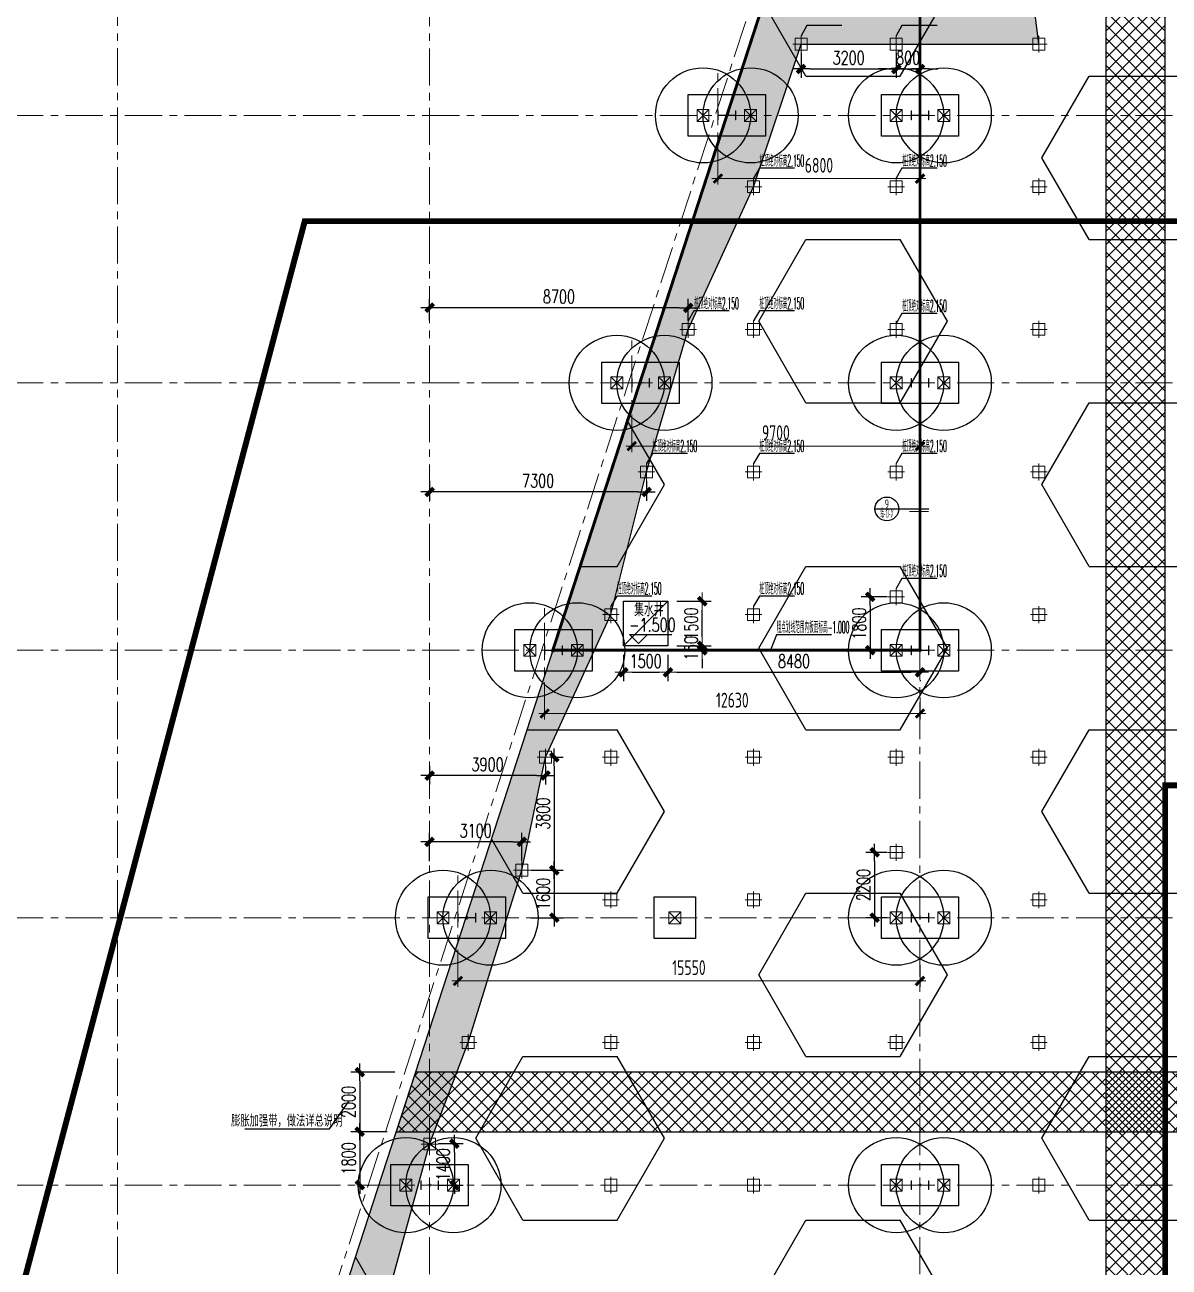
# Model space of a CAD drawing. Extents: x -1201378 to 2367219, y -619313 to 244905.
# Drawn here: x -511978 to -473475, y 179893 to 221699 of the extents above; entities that cross this region are included whole.
import ezdxf
from ezdxf.enums import TextEntityAlignment as Align

# ---------------------------------------------------------------- set-up
doc = ezdxf.new("R2010")
doc.units = 0
doc.header["$LTSCALE"] = 1000
doc.linetypes.add('CENTER', pattern=[2, 1.25, -0.25, 0.25, -0.25])
doc.linetypes.add('DASH', pattern=[0.35, 0.25, -0.1])
doc.layers.get('0').update_dxf_attribs({"linetype": 'CONTINUOUS'})
doc.layers.get('Defpoints').update_dxf_attribs({"linetype": 'CONTINUOUS'})
for name, color, linetype in [('Hatch-一般填充', 252, 'CONTINUOUS'), ('S-BG', 131, 'CONTINUOUS'), ('S-DIMZ', 115, 'CONTINUOUS'), ('S-DOTE1', 140, 'CENTER'), ('S-HATCH1-W', 252, 'CONTINUOUS'), ('S-HJD', 97, 'CONTINUOUS'), ('S-SGJ', 21, 'CONTINUOUS'), ('S-XXX', 241, 'CONTINUOUS')]:
    doc.layers.add(name, color=color, linetype=linetype)
for name, color, linetype, lineweight in [('S-axis', 111, 'CONTINUOUS', 0), ('S-col', 2, 'CONTINUOUS', 0), ('S-dim', 81, 'CONTINUOUS', 0), ('S-dote', 5, 'CENTER', 0), ('S-zhuang', 1, 'CONTINUOUS', 0)]:
    doc.layers.add(name, color=color, linetype=linetype, lineweight=lineweight)
doc.styles.add('HZS', font='hzs.shx', dxfattribs={"width": 0.7, "bigfont": 'hztxt.shx'})
doc.styles.add('SS1', font='tj-romans1.shx', dxfattribs={"width": 0.7, "bigfont": 'tj-hztxt1.shx'})
doc.styles.add('TSSD_Dimension', font='tssdeng.shx', dxfattribs={"width": 0.7, "bigfont": 'hztxt.shx'})
doc.dimstyles.new('S-150-ARCHI', dxfattribs={"dimscale": 150, "dimtxt": 3, "dimasz": 2, "dimexe": 2, "dimexo": 2, "dimgap": 1, "dimtad": 1, "dimdec": 0, "dimzin": 0, "dimdsep": 46, "dimtxsty": 'SS1', "dimblk1": 'TT', "dimblk2": 'TT', "dimsah": 1, "dimcen": 1, "dimclrd": 256, "dimclre": 256, "dimclrt": 256, "dimadec": 0, "dimazin": 0, "dimtfac": 1, "dimtdec": 0, "dimtix": 1, "dimtmove": 2, "dimatfit": 0, "dimldrblk": 'TT', "dimfxl": 2, "dimtolj": 1, "dimtzin": 0, "dimarcsym": 0})
doc.dimstyles.new('TSSD_200_200', dxfattribs={"dimtxt": 500, "dimasz": 200, "dimexe": 200, "dimexo": 500, "dimgap": 200, "dimtad": 1, "dimdec": 0, "dimzin": 0, "dimdsep": 46, "dimtxsty": 'TSSD_Dimension', "dimblk": 'ARCHTICK', "dimcen": 0, "dimdle": 200, "dimclrt": 7, "dimadec": 0, "dimazin": 0, "dimtfac": 1, "dimtdec": 0, "dimtix": 1, "dimtmove": 2, "dimatfit": 3, "dimfxl": 1, "dimtolj": 1, "dimtzin": 0, "dimarcsym": 0})

# ---------------------------------------------------------------- blocks, each defined once
blk = doc.blocks.new('_FZH')
at = {"layer": 'S-col'}
blk.add_lwpolyline([(-0.375, -0.188), (-0.375, 0.187), (-0.36, 0.187), (-0.36, 0.005), (0.36, 0.005), (0.36, 0.187), (0.375, 0.187), (0.375, -0.188), (0.36, -0.188), (0.36, -0.005), (-0.36, -0.005), (-0.36, -0.188)], close=True, dxfattribs=at)
blk = doc.blocks.new('w4234324')
at = {"layer": 'S-col', "xscale": 800.0000000000005, "yscale": 800.0000000000005, "zscale": 800.0000000000005}
for p in [(-233454, 822820), (-226954, 822820), (-236354, 813820), (-226954, 813820), (-239284, 804820), (-226954, 804820), (-242204, 795820), (-226954, 795820), (-243454, 786820), (-226954, 786820)]:
    blk.add_blockref('_FZH', p, dxfattribs=at)
blk = doc.blocks.new('_ArchTick')
at = {"color": 0, "linetype": 'ByBlock', "const_width": 0.5}
blk.add_lwpolyline([(-0.71, -0.71), (0.71, 0.71)], dxfattribs=at)
blk = doc.blocks.new('*D3035')
at = {"layer": 'Defpoints', "color": 0, "transparency": 16777216}
for p in [(-188658, 104937), (-181858, 104937), (-181858, 103899)]:
    blk.add_point(p, dxfattribs=at)
at = {"layer": 'S-axis', "color": 0, "lineweight": -2, "transparency": 16777216}
for p, q in [((-188658, 104437), (-188658, 103699)), ((-181858, 104437), (-181858, 103699)), ((-188858, 103899), (-181658, 103899))]:
    blk.add_line(p, q, dxfattribs=at)
at = {"layer": 'S-axis', "color": 0, "lineweight": -2, "transparency": 16777216, "xscale": 200, "yscale": 200, "zscale": 200, "rotation": 180}
blk.add_blockref('_ArchTick', (-188658, 103899), dxfattribs=at)
at = {"layer": 'S-axis', "color": 0, "lineweight": -2, "transparency": 16777216, "xscale": 200, "yscale": 200, "zscale": 200}
blk.add_blockref('_ArchTick', (-181858, 103899), dxfattribs=at)
at = {"layer": 'S-axis', "color": 7, "transparency": 16777216, "insert": (-185258, 104349), "char_height": 500, "attachment_point": 5, "style": 'TSSD_Dimension'}
blk.add_mtext('\\A1;6800', dxfattribs=at)
blk = doc.blocks.new('*D3036')
at = {"layer": 'Defpoints', "color": 0, "transparency": 16777216}
for p in [(-191558, 95937), (-181858, 95937), (-181858, 94899)]:
    blk.add_point(p, dxfattribs=at)
at = {"layer": 'S-axis', "color": 0, "lineweight": -2, "transparency": 16777216}
for p, q in [((-191558, 95437), (-191558, 94699)), ((-181858, 95437), (-181858, 94699)), ((-191758, 94899), (-181658, 94899))]:
    blk.add_line(p, q, dxfattribs=at)
at = {"layer": 'S-axis', "color": 0, "lineweight": -2, "transparency": 16777216, "xscale": 200, "yscale": 200, "zscale": 200, "rotation": 180}
blk.add_blockref('_ArchTick', (-191558, 94899), dxfattribs=at)
at = {"layer": 'S-axis', "color": 0, "lineweight": -2, "transparency": 16777216, "xscale": 200, "yscale": 200, "zscale": 200}
blk.add_blockref('_ArchTick', (-181858, 94899), dxfattribs=at)
at = {"layer": 'S-axis', "color": 7, "transparency": 16777216, "insert": (-186708, 95349), "char_height": 500, "attachment_point": 5, "style": 'TSSD_Dimension'}
blk.add_mtext('\\A1;9700', dxfattribs=at)
blk = doc.blocks.new('*D3037')
at = {"layer": 'Defpoints', "color": 0, "transparency": 16777216}
for p in [(-194488, 86937), (-181858, 86937), (-181858, 85899)]:
    blk.add_point(p, dxfattribs=at)
at = {"layer": 'S-axis', "color": 0, "lineweight": -2, "transparency": 16777216}
for p, q in [((-194488, 86437), (-194488, 85699)), ((-181858, 86437), (-181858, 85699)), ((-194688, 85899), (-181658, 85899))]:
    blk.add_line(p, q, dxfattribs=at)
at = {"layer": 'S-axis', "color": 0, "lineweight": -2, "transparency": 16777216, "xscale": 200, "yscale": 200, "zscale": 200, "rotation": 180}
blk.add_blockref('_ArchTick', (-194488, 85899), dxfattribs=at)
at = {"layer": 'S-axis', "color": 0, "lineweight": -2, "transparency": 16777216, "xscale": 200, "yscale": 200, "zscale": 200}
blk.add_blockref('_ArchTick', (-181858, 85899), dxfattribs=at)
at = {"layer": 'S-axis', "color": 7, "transparency": 16777216, "insert": (-188173, 86349), "char_height": 500, "attachment_point": 5, "style": 'TSSD_Dimension'}
blk.add_mtext('\\A1;12630', dxfattribs=at)
blk = doc.blocks.new('*D3038')
at = {"layer": 'Defpoints', "color": 0, "transparency": 16777216}
for p in [(-197408, 77937), (-181858, 77937), (-181858, 76899)]:
    blk.add_point(p, dxfattribs=at)
at = {"layer": 'S-axis', "color": 0, "lineweight": -2, "transparency": 16777216}
for p, q in [((-197408, 77437), (-197408, 76699)), ((-181858, 77437), (-181858, 76699)), ((-197608, 76899), (-181658, 76899))]:
    blk.add_line(p, q, dxfattribs=at)
at = {"layer": 'S-axis', "color": 0, "lineweight": -2, "transparency": 16777216, "xscale": 200, "yscale": 200, "zscale": 200, "rotation": 180}
blk.add_blockref('_ArchTick', (-197408, 76899), dxfattribs=at)
at = {"layer": 'S-axis', "color": 0, "lineweight": -2, "transparency": 16777216, "xscale": 200, "yscale": 200, "zscale": 200}
blk.add_blockref('_ArchTick', (-181858, 76899), dxfattribs=at)
at = {"layer": 'S-axis', "color": 7, "transparency": 16777216, "insert": (-189633, 77349), "char_height": 500, "attachment_point": 5, "style": 'TSSD_Dimension'}
blk.add_mtext('\\A1;15550', dxfattribs=at)
blk = doc.blocks.new('地坪桩')
at = {"layer": 'S-zhuang'}
for p, q in [((174146, 162514), (174146, 163080)), ((173863, 162797), (174429, 162797))]:
    blk.add_line(p, q, dxfattribs=at)
blk.add_lwpolyline([(173946, 162597), (173946, 162997), (174346, 162997), (174346, 162597)], close=True, dxfattribs=at)
blk = doc.blocks.new('TT')
blk.add_line((-0.97, 0), (0.97, 0))
at = {"const_width": 0.45}
blk.add_lwpolyline([(-0.44, -0.44), (0.44, 0.44)], dxfattribs=at)
blk = doc.blocks.new('*D3430')
at = {"layer": 'Defpoints', "color": 0, "transparency": 16777216}
for p in [(-482658, 193852), (-483384, 191652), (-482658, 191652)]:
    blk.add_point(p, dxfattribs=at)
at = {"layer": 'S-DIMZ', "lineweight": -2, "transparency": 16777216}
for p, q in [((-482958, 193852), (-483684, 193852)), ((-483384, 193552), (-483384, 191952)), ((-482958, 191652), (-483684, 191652))]:
    blk.add_line(p, q, dxfattribs=at)
at = {"layer": 'S-DIMZ', "lineweight": -2, "transparency": 16777216, "xscale": 300, "yscale": 300, "zscale": 300}
for p, rotation in [((-483384, 193852), 90), ((-483384, 191652), 270)]:
    blk.add_blockref('TT', p, dxfattribs=dict(at, rotation=rotation))
at = {"layer": 'S-DIMZ', "transparency": 16777216, "insert": (-483759, 192752), "char_height": 450, "attachment_point": 5, "rotation": 90, "style": 'SS1'}
blk.add_mtext('\\A1;2200', dxfattribs=at)
blk = doc.blocks.new('*D3432')
at = {"layer": 'Defpoints', "color": 0, "transparency": 16777216}
for p in [(-482658, 202452), (-483535, 200652), (-482658, 200652)]:
    blk.add_point(p, dxfattribs=at)
at = {"layer": 'S-DIMZ', "lineweight": -2, "transparency": 16777216}
for p, q in [((-482958, 202452), (-483835, 202452)), ((-483535, 202152), (-483535, 200952)), ((-482958, 200652), (-483835, 200652))]:
    blk.add_line(p, q, dxfattribs=at)
at = {"layer": 'S-DIMZ', "lineweight": -2, "transparency": 16777216, "xscale": 300, "yscale": 300, "zscale": 300}
for p, rotation in [((-483535, 202452), 90), ((-483535, 200652), 270)]:
    blk.add_blockref('TT', p, dxfattribs=dict(at, rotation=rotation))
at = {"layer": 'S-DIMZ', "transparency": 16777216, "insert": (-483910, 201552), "char_height": 450, "attachment_point": 5, "rotation": 90, "style": 'SS1'}
blk.add_mtext('\\A1;1800', dxfattribs=at)
blk = doc.blocks.new('*D3434')
at = {"layer": 'Defpoints', "color": 0, "transparency": 16777216}
for p in [(-485858, 221052), (-482658, 221052), (-482658, 220214)]:
    blk.add_point(p, dxfattribs=at)
at = {"layer": 'S-DIMZ', "lineweight": -2, "transparency": 16777216}
for p, q in [((-485858, 220752), (-485858, 219914)), ((-482658, 220752), (-482658, 219914)), ((-485558, 220214), (-482958, 220214))]:
    blk.add_line(p, q, dxfattribs=at)
at = {"layer": 'S-DIMZ', "lineweight": -2, "transparency": 16777216, "xscale": 300, "yscale": 300, "zscale": 300, "rotation": 180}
blk.add_blockref('TT', (-485858, 220214), dxfattribs=at)
at = {"layer": 'S-DIMZ', "lineweight": -2, "transparency": 16777216, "xscale": 300, "yscale": 300, "zscale": 300}
blk.add_blockref('TT', (-482658, 220214), dxfattribs=at)
at = {"layer": 'S-DIMZ', "transparency": 16777216, "insert": (-484258, 220589), "char_height": 450, "attachment_point": 5, "style": 'SS1'}
blk.add_mtext('\\A1;3200', dxfattribs=at)
blk = doc.blocks.new('*D3435')
at = {"layer": 'Defpoints', "color": 0, "transparency": 16777216}
for p in [(-482658, 221052), (-481858, 221052), (-481858, 220214)]:
    blk.add_point(p, dxfattribs=at)
at = {"layer": 'S-DIMZ', "lineweight": -2, "transparency": 16777216}
for p, q in [((-482658, 220752), (-482658, 219914)), ((-481858, 220752), (-481858, 219914)), ((-482958, 220214), (-483258, 220214)), ((-482658, 220214), (-481858, 220214)), ((-481558, 220214), (-481258, 220214))]:
    blk.add_line(p, q, dxfattribs=at)
at = {"layer": 'S-DIMZ', "lineweight": -2, "transparency": 16777216, "xscale": 300, "yscale": 300, "zscale": 300}
blk.add_blockref('TT', (-482658, 220214), dxfattribs=at)
at = {"layer": 'S-DIMZ', "lineweight": -2, "transparency": 16777216, "xscale": 300, "yscale": 300, "zscale": 300, "rotation": 180}
blk.add_blockref('TT', (-481858, 220214), dxfattribs=at)
at = {"layer": 'S-DIMZ', "transparency": 16777216, "insert": (-482258, 220589), "char_height": 450, "attachment_point": 5, "style": 'SS1'}
blk.add_mtext('\\A1;800', dxfattribs=at)
blk = doc.blocks.new('*D3443')
at = {"layer": 'Defpoints', "color": 0, "transparency": 16777216}
for p in [(-498358, 184051), (-498358, 182652), (-497525, 182652)]:
    blk.add_point(p, dxfattribs=at)
at = {"layer": 'S-DIMZ', "lineweight": -2, "transparency": 16777216}
for p, q in [((-498058, 184051), (-497225, 184051)), ((-497525, 183751), (-497525, 182952)), ((-498058, 182652), (-497225, 182652))]:
    blk.add_line(p, q, dxfattribs=at)
at = {"layer": 'S-DIMZ', "lineweight": -2, "transparency": 16777216, "xscale": 300, "yscale": 300, "zscale": 300}
for p, rotation in [((-497525, 184051), 90), ((-497525, 182652), 270)]:
    blk.add_blockref('TT', p, dxfattribs=dict(at, rotation=rotation))
at = {"layer": 'S-DIMZ', "transparency": 16777216, "insert": (-497900, 183352), "char_height": 450, "attachment_point": 5, "rotation": 90, "style": 'SS1'}
blk.add_mtext('\\A1;1400', dxfattribs=at)
blk = doc.blocks.new('*D3444')
at = {"layer": 'Defpoints', "color": 0, "transparency": 16777216}
for p in [(-495258, 193252), (-495258, 191652), (-494163, 191652)]:
    blk.add_point(p, dxfattribs=at)
at = {"layer": 'S-DIMZ', "lineweight": -2, "transparency": 16777216}
for p, q in [((-494958, 193252), (-493863, 193252)), ((-494163, 192952), (-494163, 191952)), ((-494958, 191652), (-493863, 191652))]:
    blk.add_line(p, q, dxfattribs=at)
at = {"layer": 'S-DIMZ', "lineweight": -2, "transparency": 16777216, "xscale": 300, "yscale": 300, "zscale": 300}
for p, rotation in [((-494163, 193252), 90), ((-494163, 191652), 270)]:
    blk.add_blockref('TT', p, dxfattribs=dict(at, rotation=rotation))
at = {"layer": 'S-DIMZ', "transparency": 16777216, "insert": (-494538, 192452), "char_height": 450, "attachment_point": 5, "rotation": 90, "style": 'SS1'}
blk.add_mtext('\\A1;1600', dxfattribs=at)
blk = doc.blocks.new('*D3445')
at = {"layer": 'Defpoints', "color": 0, "transparency": 16777216}
for p in [(-498358, 194206), (-498358, 193252), (-495258, 193252)]:
    blk.add_point(p, dxfattribs=at)
at = {"layer": 'S-DIMZ', "lineweight": -2, "transparency": 16777216}
for p, q in [((-498358, 193552), (-498358, 194506)), ((-495258, 193552), (-495258, 194506)), ((-495558, 194206), (-498058, 194206))]:
    blk.add_line(p, q, dxfattribs=at)
at = {"layer": 'S-DIMZ', "lineweight": -2, "transparency": 16777216, "xscale": 300, "yscale": 300, "zscale": 300, "rotation": 180}
blk.add_blockref('TT', (-498358, 194206), dxfattribs=at)
at = {"layer": 'S-DIMZ', "lineweight": -2, "transparency": 16777216, "xscale": 300, "yscale": 300, "zscale": 300}
blk.add_blockref('TT', (-495258, 194206), dxfattribs=at)
at = {"layer": 'S-DIMZ', "transparency": 16777216, "insert": (-496808, 194581), "char_height": 450, "attachment_point": 5, "style": 'SS1'}
blk.add_mtext('\\A1;3100', dxfattribs=at)
blk = doc.blocks.new('*D3446')
at = {"layer": 'Defpoints', "color": 0, "transparency": 16777216}
for p in [(-498358, 197052), (-494458, 197052), (-498358, 196437)]:
    blk.add_point(p, dxfattribs=at)
at = {"layer": 'S-DIMZ', "lineweight": -2, "transparency": 16777216}
for p, q in [((-498358, 196752), (-498358, 196137)), ((-494458, 196752), (-494458, 196137)), ((-494758, 196437), (-498058, 196437))]:
    blk.add_line(p, q, dxfattribs=at)
at = {"layer": 'S-DIMZ', "lineweight": -2, "transparency": 16777216, "xscale": 300, "yscale": 300, "zscale": 300, "rotation": 180}
blk.add_blockref('TT', (-498358, 196437), dxfattribs=at)
at = {"layer": 'S-DIMZ', "lineweight": -2, "transparency": 16777216, "xscale": 300, "yscale": 300, "zscale": 300}
blk.add_blockref('TT', (-494458, 196437), dxfattribs=at)
at = {"layer": 'S-DIMZ', "transparency": 16777216, "insert": (-496408, 196812), "char_height": 450, "attachment_point": 5, "style": 'SS1'}
blk.add_mtext('\\A1;3900', dxfattribs=at)
blk = doc.blocks.new('*D3447')
at = {"layer": 'Defpoints', "color": 0, "transparency": 16777216}
for p in [(-494458, 197052), (-494458, 193252), (-494163, 193252)]:
    blk.add_point(p, dxfattribs=at)
at = {"layer": 'S-DIMZ', "lineweight": -2, "transparency": 16777216}
for p, q in [((-494158, 197052), (-493863, 197052)), ((-494163, 196752), (-494163, 193552)), ((-494158, 193252), (-493863, 193252))]:
    blk.add_line(p, q, dxfattribs=at)
at = {"layer": 'S-DIMZ', "lineweight": -2, "transparency": 16777216, "xscale": 300, "yscale": 300, "zscale": 300}
for p, rotation in [((-494163, 197052), 90), ((-494163, 193252), 270)]:
    blk.add_blockref('TT', p, dxfattribs=dict(at, rotation=rotation))
at = {"layer": 'S-DIMZ', "transparency": 16777216, "insert": (-494538, 195152), "char_height": 450, "attachment_point": 5, "rotation": 90, "style": 'SS1'}
blk.add_mtext('\\A1;3800', dxfattribs=at)
blk = doc.blocks.new('*D3448')
at = {"layer": 'Defpoints', "color": 0, "transparency": 16777216}
for p in [(-498358, 206652), (-491058, 206652), (-498358, 205979)]:
    blk.add_point(p, dxfattribs=at)
at = {"layer": 'S-DIMZ', "lineweight": -2, "transparency": 16777216}
for p, q in [((-498358, 206352), (-498358, 205679)), ((-491058, 206352), (-491058, 205679)), ((-491358, 205979), (-498058, 205979))]:
    blk.add_line(p, q, dxfattribs=at)
at = {"layer": 'S-DIMZ', "lineweight": -2, "transparency": 16777216, "xscale": 300, "yscale": 300, "zscale": 300, "rotation": 180}
blk.add_blockref('TT', (-498358, 205979), dxfattribs=at)
at = {"layer": 'S-DIMZ', "lineweight": -2, "transparency": 16777216, "xscale": 300, "yscale": 300, "zscale": 300}
blk.add_blockref('TT', (-491058, 205979), dxfattribs=at)
at = {"layer": 'S-DIMZ', "transparency": 16777216, "insert": (-494708, 206354), "char_height": 450, "attachment_point": 5, "style": 'SS1'}
blk.add_mtext('\\A1;7300', dxfattribs=at)
blk = doc.blocks.new('*D3449')
at = {"layer": 'Defpoints', "color": 0, "transparency": 16777216}
for p in [(-498358, 212178), (-498358, 211452), (-489658, 211452)]:
    blk.add_point(p, dxfattribs=at)
at = {"layer": 'S-DIMZ', "lineweight": -2, "transparency": 16777216}
for p, q in [((-498358, 211752), (-498358, 212478)), ((-489658, 211752), (-489658, 212478)), ((-489958, 212178), (-498058, 212178))]:
    blk.add_line(p, q, dxfattribs=at)
at = {"layer": 'S-DIMZ', "lineweight": -2, "transparency": 16777216, "xscale": 300, "yscale": 300, "zscale": 300, "rotation": 180}
blk.add_blockref('TT', (-498358, 212178), dxfattribs=at)
at = {"layer": 'S-DIMZ', "lineweight": -2, "transparency": 16777216, "xscale": 300, "yscale": 300, "zscale": 300}
blk.add_blockref('TT', (-489658, 212178), dxfattribs=at)
at = {"layer": 'S-DIMZ', "transparency": 16777216, "insert": (-494008, 212553), "char_height": 450, "attachment_point": 5, "style": 'SS1'}
blk.add_mtext('\\A1;8700', dxfattribs=at)
blk = doc.blocks.new('*D6266')
at = {"layer": 'Defpoints', "color": 0, "transparency": 16777216}
for p in [(-499228, 186452), (-500708, 184452), (-499486, 184452)]:
    blk.add_point(p, dxfattribs=at)
at = {"layer": 'S-HJD', "lineweight": -2, "transparency": 16777216}
for p, q in [((-499528, 186452), (-501008, 186452)), ((-500708, 186152), (-500708, 184752)), ((-499786, 184452), (-501008, 184452))]:
    blk.add_line(p, q, dxfattribs=at)
at = {"layer": 'S-HJD', "lineweight": -2, "transparency": 16777216, "xscale": 300, "yscale": 300, "zscale": 300}
for p, rotation in [((-500708, 186452), 90), ((-500708, 184452), 270)]:
    blk.add_blockref('TT', p, dxfattribs=dict(at, rotation=rotation))
at = {"layer": 'S-HJD', "transparency": 16777216, "insert": (-501083, 185452), "char_height": 450, "attachment_point": 5, "rotation": 90, "style": 'SS1'}
blk.add_mtext('\\A1;2000', dxfattribs=at)
blk = doc.blocks.new('*D6267')
at = {"layer": 'Defpoints', "color": 0, "transparency": 16777216}
for p in [(-499486, 184452), (-500775, 182652), (-500708, 182652)]:
    blk.add_point(p, dxfattribs=at)
at = {"layer": 'S-HJD', "lineweight": -2, "transparency": 16777216}
for p, q in [((-499786, 184452), (-501008, 184452)), ((-500708, 184152), (-500708, 182952)), ((-500475, 182652), (-500408, 182652))]:
    blk.add_line(p, q, dxfattribs=at)
at = {"layer": 'S-HJD', "lineweight": -2, "transparency": 16777216, "xscale": 300, "yscale": 300, "zscale": 300}
for p, rotation in [((-500708, 184452), 90), ((-500708, 182652), 270)]:
    blk.add_blockref('TT', p, dxfattribs=dict(at, rotation=rotation))
at = {"layer": 'S-HJD', "transparency": 16777216, "insert": (-501083, 183552), "char_height": 450, "attachment_point": 5, "rotation": 90, "style": 'SS1'}
blk.add_mtext('\\A1;1800', dxfattribs=at)
blk = doc.blocks.new('*D6386')
at = {"layer": 'Defpoints', "color": 0, "transparency": 16777216}
for p in [(-491838, 200802), (-490338, 200802), (-490338, 199911)]:
    blk.add_point(p, dxfattribs=at)
at = {"layer": 'S-dim', "lineweight": -2, "transparency": 16777216}
for p, q in [((-491838, 200502), (-491838, 199611)), ((-490338, 200502), (-490338, 199611)), ((-491538, 199911), (-490638, 199911))]:
    blk.add_line(p, q, dxfattribs=at)
at = {"layer": 'S-dim', "lineweight": -2, "transparency": 16777216, "xscale": 300, "yscale": 300, "zscale": 300, "rotation": 180}
blk.add_blockref('TT', (-491838, 199911), dxfattribs=at)
at = {"layer": 'S-dim', "lineweight": -2, "transparency": 16777216, "xscale": 300, "yscale": 300, "zscale": 300}
blk.add_blockref('TT', (-490338, 199911), dxfattribs=at)
at = {"layer": 'S-dim', "transparency": 16777216, "insert": (-491088, 200286), "char_height": 450, "attachment_point": 5, "style": 'SS1'}
blk.add_mtext('\\A1;1500', dxfattribs=at)
blk = doc.blocks.new('*D6387')
at = {"layer": 'Defpoints', "color": 0, "transparency": 16777216}
for p in [(-490338, 200802), (-481858, 199952), (-481858, 199911)]:
    blk.add_point(p, dxfattribs=at)
at = {"layer": 'S-dim', "lineweight": -2, "transparency": 16777216}
for p, q in [((-490338, 200502), (-490338, 199611)), ((-490038, 199911), (-482158, 199911)), ((-481858, 199652), (-481858, 199611))]:
    blk.add_line(p, q, dxfattribs=at)
at = {"layer": 'S-dim', "lineweight": -2, "transparency": 16777216, "xscale": 300, "yscale": 300, "zscale": 300, "rotation": 180}
blk.add_blockref('TT', (-490338, 199911), dxfattribs=at)
at = {"layer": 'S-dim', "lineweight": -2, "transparency": 16777216, "xscale": 300, "yscale": 300, "zscale": 300}
blk.add_blockref('TT', (-481858, 199911), dxfattribs=at)
at = {"layer": 'S-dim', "transparency": 16777216, "insert": (-486098, 200286), "char_height": 450, "attachment_point": 5, "style": 'SS1'}
blk.add_mtext('\\A1;8480', dxfattribs=at)
blk = doc.blocks.new('*D6388')
at = {"layer": 'Defpoints', "color": 0, "transparency": 16777216}
for p in [(-490338, 200802), (-490338, 200652), (-489185, 200652)]:
    blk.add_point(p, dxfattribs=at)
at = {"layer": 'S-dim', "lineweight": -2, "transparency": 16777216}
for p, q in [((-489185, 201102), (-489185, 201402)), ((-490038, 200802), (-488885, 200802)), ((-489185, 200802), (-489185, 200652)), ((-490038, 200652), (-488885, 200652)), ((-489185, 200352), (-489185, 200052))]:
    blk.add_line(p, q, dxfattribs=at)
at = {"layer": 'S-dim', "lineweight": -2, "transparency": 16777216, "xscale": 300, "yscale": 300, "zscale": 300}
for p, rotation in [((-489185, 200802), 270), ((-489185, 200652), 90)]:
    blk.add_blockref('TT', p, dxfattribs=dict(at, rotation=rotation))
at = {"layer": 'S-dim', "transparency": 16777216, "insert": (-489560, 200727), "char_height": 450, "attachment_point": 5, "rotation": 90, "style": 'SS1'}
blk.add_mtext('\\A1;150', dxfattribs=at)
blk = doc.blocks.new('*D6389')
at = {"layer": 'Defpoints', "color": 0, "transparency": 16777216}
for p in [(-490338, 202302), (-489185, 202302), (-490338, 200802)]:
    blk.add_point(p, dxfattribs=at)
at = {"layer": 'S-dim', "lineweight": -2, "transparency": 16777216}
for p, q in [((-490038, 202302), (-488885, 202302)), ((-489185, 201102), (-489185, 202002)), ((-490038, 200802), (-488885, 200802))]:
    blk.add_line(p, q, dxfattribs=at)
at = {"layer": 'S-dim', "lineweight": -2, "transparency": 16777216, "xscale": 300, "yscale": 300, "zscale": 300}
for p, rotation in [((-489185, 202302), 90), ((-489185, 200802), 270)]:
    blk.add_blockref('TT', p, dxfattribs=dict(at, rotation=rotation))
at = {"layer": 'S-dim', "transparency": 16777216, "insert": (-489560, 201552), "char_height": 450, "attachment_point": 5, "rotation": 90, "style": 'SS1'}
blk.add_mtext('\\A1;1500', dxfattribs=at)
blk = doc.blocks.new('S-ZHUANG-400')
at = {"layer": 'S-zhuang'}
for p, q in [((200, -200), (-200, 200)), ((-200, -200), (200, 200))]:
    blk.add_line(p, q, dxfattribs=at)
blk.add_lwpolyline([(-200, 200), (200, 200), (200, -200), (-200, -200)], close=True, dxfattribs=at)
blk = doc.blocks.new('CT2')
at = {"layer": 'Defpoints'}
for centre in [(-193625, -186366), (-193625, -187966)]:
    blk.add_circle(centre, 1600, dxfattribs=at)
at = {"layer": 'S-DOTE1', "ltscale": 0.25}
for p, q in [((-193565, -187166), (-193685, -187166)), ((-193625, -187226), (-193625, -187106))]:
    blk.add_line(p, q, dxfattribs=at)
at = {"layer": 'S-HATCH1-W'}
blk.add_lwpolyline([(-194325, -185866), (-192925, -185866), (-192925, -188466), (-194325, -188466)], close=True, dxfattribs=at)
at = {"layer": 'S-zhuang'}
for p in [(-193625, -186366), (-193625, -187966)]:
    blk.add_blockref('S-ZHUANG-400', p, dxfattribs=at)
blk = doc.blocks.new('CT1')
at = {"layer": 'S-HATCH1-W'}
blk.add_lwpolyline([(-91607, -249948), (-91607, -248548), (-90207, -248548), (-90207, -249948)], close=True, dxfattribs=at)
at = {"layer": 'S-zhuang', "rotation": 90.00000000000001}
blk.add_blockref('S-ZHUANG-400', (-90907, -249248), dxfattribs=at)
blk = doc.blocks.new('1#轴网')
at = {"layer": 'S-dote'}
for p, q in [((-208858.4, 19038.1), (-208858.4, 124694.3)), ((-198358.5, 19033), (-198358.5, 124689.3)), ((-181858.5, 19033.1), (-181858.5, 124689.3)), ((-173608.5, 18867), (-173608.5, 124689.3)), ((-188658.5, 103697), (-188658.5, 107487)), ((-99358.5, 106027), (-216950.7, 106027)), ((-191558.5, 94697), (-191558.5, 98487)), ((-99358.5, 97027), (-216950.7, 97027)), ((-194488.5, 85697), (-194488.5, 89487)), ((-99358.5, 88027), (-216950.7, 88027)), ((-197408.5, 76697), (-197408.5, 80487)), ((-99358.5, 79027), (-216950.7, 79027)), ((-99358.5, 70027), (-216950.7, 70027))]:
    blk.add_line(p, q, dxfattribs=at)
blk.add_lwpolyline([(-210946, 37609.6), (-184459.5, 119241.7)], dxfattribs=at)
at = {"layer": 'S-axis'}
for p1, p2, picture, middle in [((-188658.5, 104937), (-181858.5, 104937), '*D3035', (-185258.5, 104349.5)), ((-191558.5, 95937), (-181858.5, 95937), '*D3036', (-186708.5, 95349.5)), ((-194488.5, 86937), (-181858.5, 86937), '*D3037', (-188173.5, 86349.5)), ((-197408.5, 77937), (-181858.5, 77937), '*D3038', (-189633.5, 77349.5))]:
    dim = blk.add_aligned_dim(p1=p1, p2=p2, distance=-1037.5, dimstyle='TSSD_200_200', dxfattribs=at)
    dim.commit()
    dim.dimension.update_dxf_attribs({"geometry": picture, "text_midpoint": middle})

msp = doc.modelspace()

# ---------------------------------------------------------------- hatches: boundary and pattern name
at = {"layer": 'Hatch-一般填充'}
h = msp.add_hatch(dxfattribs=at)
h.set_pattern_fill('HEX', color=256, scale=1000)
h.set_pattern_definition([(0, (-600000, 0), (0, 5499.26), [3175, -6350]), (120, (-600000, 0), (-4762.5, -2749.63), [3175, -6350]), (60, (-596825, 0), (-4762.5, 2749.63), [3175, -6350])])
h.paths.add_polyline_path([(-432358.5, 227651.8), (-485427, 227651.8), (-508858.4, 155651.8), (-508858.4, 137651.8), (-432358.5, 137651.8)])
at = {"layer": 'S-HJD'}
h = msp.add_hatch(dxfattribs=at)
h.set_pattern_fill('ANSI37', color=256, scale=100, angle=-180)
h.set_pattern_definition([(225, (-33000, 0), (224.5064, -224.5064), []), (315, (-33000, 0), (224.5064, 224.5064), [])])
h.paths.add_polyline_path([(-475608.5, 137651.8), (-473608.5, 137651.8), (-473608.5, 227651.8), (-475608.5, 227651.8)])
h = msp.add_hatch(dxfattribs=at)
h.set_pattern_fill('ANSI37', color=256, scale=100, angle=-180)
h.paths.add_polyline_path([(-399358.5, 184451.8), (-399358.5, 186451.8), (-498835, 186451.8), (-499485.8, 184451.8)])
at = {"layer": 'S-SGJ'}
h = msp.add_hatch(dxfattribs=at)
h.set_pattern_fill('ANSI36', color=251, scale=50)
h.paths.add_polyline_path([(-485858.5, 221051.8), (-482658.5, 221051.8), (-477858.5, 221051.8), (-478458.5, 225851.8), (-458658.5, 225851.8), (-453858.5, 225251.8), (-432358.5, 225251.8), (-432358.5, 227651.8), (-481858.5, 227651.8), (-481858.5, 223851.8), (-486663.6, 223851.8), (-508858.4, 155651.8), (-508858.5, 137651.8), (-432358.5, 137651.8), (-432358.5, 139451.8), (-506658.5, 139451.8), (-506658.5, 158651.8), (-503758.9, 168251.8), (-501858.5, 171851.8), (-500058.5, 177851.8), (-498358.5, 184037.5), (-497058.5, 187451.8), (-495258.5, 193251.8), (-494458.5, 197051.8), (-492258.5, 201851.8), (-491058.5, 206651.8), (-489658.5, 211451.8), (-487458.5, 216251.8)])

# ---------------------------------------------------------------- linework, layer by layer
at = {"layer": 'S-BG'}
msp.add_line((-491838.5, 200801.8), (-490338.5, 202301.8), dxfattribs=at)
at = {"layer": 'S-BG', "linetype": 'CENTER', "const_width": 100}
msp.add_lwpolyline([(-481858.5, 223851.8), (-481858.5, 200651.8), (-494213.8, 200651.8), (-486663.6, 223851.8), (-481858.5, 223851.8)], dxfattribs=at)
at = {"layer": 'S-BG'}
for points in [[(-484483, 221671.6), (-485664.1, 221671.6), (-485858.5, 221334.7)], [(-481283, 221671.6), (-482464.1, 221671.6), (-482658.5, 221334.7)], [(-486083, 216871.6), (-487264.1, 216871.6), (-487458.5, 216534.7)], [(-481283, 216871.6), (-482464.1, 216871.6), (-482658.5, 216534.7)], [(-488283, 212071.6), (-489464.1, 212071.6), (-489658.5, 211734.7)], [(-486083, 212071.6), (-487264.1, 212071.6), (-487458.5, 211734.7)], [(-481283, 211988.7), (-482464.1, 211988.7), (-482658.5, 211651.8)], [(-489683, 207271.6), (-490864.1, 207271.6), (-491058.5, 206934.7)], [(-486083, 207271.6), (-487264.1, 207271.6), (-487458.5, 206934.7)], [(-481283, 207271.6), (-482464.1, 207271.6), (-482658.5, 206934.7)], [(-481283, 203071.6), (-482464.1, 203071.6), (-482658.5, 202734.7)], [(-490883, 202471.6), (-492064.1, 202471.6), (-492258.5, 202134.7)], [(-486083, 202471.6), (-487264.1, 202471.6), (-487458.5, 202134.7)], [(-491028.7, 201184.2), (-491328.7, 200884.2), (-491628.7, 201184.2), (-490213.6, 201184.2)], [(-484836, 201173.1), (-486688.8, 201173.1), (-486883.1, 200651.8)]]:
    msp.add_lwpolyline(points, dxfattribs=at)
msp.add_lwpolyline([(-491838.5, 200801.8), (-491838.5, 202301.8), (-490338.5, 202301.8), (-490338.5, 200801.8)], close=True, dxfattribs=at)
at = {"layer": 'S-dim'}
msp.add_lwpolyline([(-486663.6, 223851.8), (-508858.4, 155651.8), (-508858.4, 137651.8), (-432358.5, 137651.8), (-432358.5, 227651.8)], dxfattribs=at)
at = {"layer": 'S-HJD'}
for points in [[(-475608.5, 137651.8), (-473608.5, 137651.8), (-473608.5, 227651.8), (-475608.5, 227651.8)], [(-399358.5, 184451.8), (-399358.5, 186451.8), (-498835, 186451.8), (-499485.8, 184451.8)]]:
    msp.add_lwpolyline(points, close=True, dxfattribs=at)
msp.add_lwpolyline([(-504572.8, 184546.9), (-501729.3, 184546.9), (-501082.8, 185451.8)], dxfattribs=at)
at = {"layer": 'S-SGJ'}
for points in [[(-485858.5, 221051.8), (-482658.5, 221051.8), (-477858.5, 221051.8), (-478458.5, 225851.8), (-458658.5, 225851.8), (-453858.5, 225251.8), (-432358.5, 225251.8), (-432358.5, 227651.8), (-481858.5, 227651.8), (-481858.5, 223851.8), (-486663.6, 223851.8), (-508858.4, 155651.8)], [(-500058.5, 177851.8), (-498358.5, 184037.5), (-497058.5, 187451.8), (-495258.5, 193251.8), (-494458.5, 197051.8), (-492258.5, 201851.8), (-491058.5, 206651.8), (-489658.5, 211451.8), (-487458.5, 216251.8), (-485858.5, 221051.8)]]:
    msp.add_lwpolyline(points, dxfattribs=at)
at = {"layer": 'S-SGJ', "linetype": 'DASH', "ltscale": 10, "const_width": 200}
msp.add_lwpolyline([(-502559.4, 215093.5), (-457108.5, 215093.5), (-457108.5, 196106.3), (-473608.5, 196106.3), (-473608.5, 173651.8), (-398758.5, 173651.8), (-398758.5, 146689.3), (-424108.5, 146651.8), (-424108.5, 134998.7), (-523937.2, 134355.6), (-502559.4, 215093.5)], dxfattribs=at)
at = {"layer": 'S-XXX'}
msp.add_line((-483373.3, 205410.1), (-481564.8, 205410.1), dxfattribs=at)
at = {"layer": 'S-XXX', "const_width": 36}
msp.add_lwpolyline([(-482220.2, 205320.1), (-481564.8, 205320.1)], dxfattribs=at)
at = {"layer": 'S-XXX'}
msp.add_circle((-482973.3, 205410.1), 400, dxfattribs=at)

# ---------------------------------------------------------------- block references
at = {"layer": 'S-axis'}
msp.add_blockref('1#轴网', (-300000, 112624.8), dxfattribs=at)
at = {"layer": 'S-col'}
msp.add_blockref('w4234324', (-254904.3, -604168.2), dxfattribs=at)
at = {"layer": 'S-zhuang'}
for name, p in [('地坪桩', (-660004.4, 58254.8)), ('地坪桩', (-656804.4, 58254.8)), ('地坪桩', (-652004.4, 58254.8)), ('地坪桩', (-661604.4, 53454.8)), ('地坪桩', (-656804.4, 53454.8)), ('地坪桩', (-652004.4, 53454.8)), ('地坪桩', (-663804.4, 48654.8)), ('地坪桩', (-661604.4, 48654.8)), ('地坪桩', (-656804.4, 48654.8)), ('地坪桩', (-652004.4, 48654.8)), ('地坪桩', (-665204.4, 43854.8)), ('地坪桩', (-661604.4, 43854.8)), ('地坪桩', (-656804.4, 43854.8)), ('地坪桩', (-652004.4, 43854.8)), ('地坪桩', (-656804.4, 39654.8)), ('地坪桩', (-666404.4, 39054.8)), ('地坪桩', (-661604.4, 39054.8)), ('地坪桩', (-652004.4, 39054.8)), ('地坪桩', (-668604.4, 34254.8)), ('地坪桩', (-666404.4, 34254.8)), ('地坪桩', (-661604.4, 34254.8)), ('地坪桩', (-656804.4, 34254.8)), ('地坪桩', (-652004.4, 34254.8)), ('地坪桩', (-656804.4, 31054.8)), ('地坪桩', (-669404.4, 30454.8)), ('地坪桩', (-666404.4, 29454.8)), ('CT1', (-399201, 440900)), ('地坪桩', (-661604.4, 29454.8)), ('地坪桩', (-652004.4, 29454.8)), ('地坪桩', (-671204.4, 24654.8)), ('地坪桩', (-666404.4, 24654.8)), ('地坪桩', (-661604.4, 24654.8)), ('地坪桩', (-656804.4, 24654.8)), ('地坪桩', (-652004.4, 24654.8)), ('地坪桩', (-672504.4, 21240.4)), ('地坪桩', (-666404.4, 19854.8)), ('地坪桩', (-661604.4, 19854.8)), ('地坪桩', (-656804.4, 19854.8)), ('地坪桩', (-652004.4, 19854.8))]:
    msp.add_blockref(name, p, dxfattribs=at)
at = {"layer": 'S-zhuang', "rotation": 90}
for p in [(-675524.7, 412276.6), (-669024.7, 412276.6), (-678424.7, 403276.6), (-669024.7, 403276.6), (-681354.7, 394276.6), (-669024.7, 394276.6), (-684274.7, 385276.6), (-669024.7, 385276.6), (-685524.7, 376276.6), (-669024.7, 376276.6)]:
    msp.add_blockref('CT2', p, dxfattribs=at)

# ---------------------------------------------------------------- texts
at = {"layer": 'S-BG', "style": 'SS1', "width": 0.3}
for s, p in [('桩顶绝对标高2.150', (-487257.8, 217127.6)), ('桩顶绝对标高2.150', (-482457.8, 217127.6)), ('桩顶绝对标高2.150', (-489457.8, 212327.6)), ('桩顶绝对标高2.150', (-487257.8, 212327.6)), ('桩顶绝对标高2.150', (-482457.8, 212244.8)), ('桩顶绝对标高2.150', (-490857.8, 207527.6)), ('桩顶绝对标高2.150', (-487257.8, 207527.6)), ('桩顶绝对标高2.150', (-482457.8, 207527.6)), ('桩顶绝对标高2.150', (-482457.8, 203327.6)), ('桩顶绝对标高2.150', (-492057.8, 202727.6)), ('桩顶绝对标高2.150', (-487257.8, 202727.6)), ('粗点划线范围内板面标高-1.000', (-486682.5, 201429.2))]:
    msp.add_text(s, height=400, dxfattribs=at).set_placement(p, align=Align.MIDDLE_LEFT)
at = {"layer": 'S-BG', "style": 'SS1', "width": 0.7}
for s, p in [('集水井', (-491476.5, 201790.7, 0)), ('-1.500', (-491644.5, 201278.7, 0))]:
    msp.add_text(s, height=450, dxfattribs=at).set_placement(p)
at = {"layer": 'S-HJD', "style": 'SS1', "width": 0.6}
msp.add_text('膨胀加强带，做法详总说明', height=400, dxfattribs=at).set_placement((-503166.1, 184621.7), align=Align.CENTER)
at = {"layer": 'S-XXX', "style": 'HZS'}
for s, height, width, p in [('9', 300, 0.75, (-482973.3, 205427.5)), ('结-13-01', 280, 0.3, (-482963.2, 205116.8))]:
    msp.add_text(s, height=height, dxfattribs=dict(at, width=width)).set_placement(p, align=Align.CENTER)

# ---------------------------------------------------------------- dimensions: what is measured, and where the dimension line sits
at = {"layer": 'S-dim'}
for base, p2, picture, middle in [((-489184.9, 202301.8), (-490338.5, 202301.8), '*D6389', (-489559.9, 201551.8)), ((-489184.9, 200651.8), (-490338.5, 200651.8), '*D6388', (-489559.9, 200726.8))]:
    dim = msp.add_linear_dim(base=base, p1=(-490338.5, 200801.8), p2=p2, angle=90, dimstyle='S-150-ARCHI', dxfattribs=at)
    dim.commit()
    dim.dimension.update_dxf_attribs({"geometry": picture, "text_midpoint": middle})
for base, p1, p2, picture, middle in [((-490338.5, 199910.7), (-491838.5, 200801.8), (-490338.5, 200801.8), '*D6386', (-491088.5, 200285.7)), ((-481858.5, 199910.7), (-490338.5, 200801.8), (-481858.5, 199951.8), '*D6387', (-486098.5, 200285.7))]:
    dim = msp.add_linear_dim(base=base, p1=p1, p2=p2, dimstyle='S-150-ARCHI', dxfattribs=at)
    dim.commit()
    dim.dimension.update_dxf_attribs({"geometry": picture, "text_midpoint": middle})
at = {"layer": 'S-DIMZ'}
for base, p1, p2, picture, middle in [((-482658.5, 220213.8), (-485858.5, 221051.8), (-482658.5, 221051.8), '*D3434', (-484258.5, 220588.8)), ((-481858.5, 220213.8), (-482658.5, 221051.8), (-481858.5, 221051.8), '*D3435', (-482258.5, 220588.8)), ((-498358.5, 212177.9), (-489658.5, 211451.8), (-498358.5, 211451.8), '*D3449', (-494008.5, 212552.9)), ((-498358.5, 205979.3), (-491058.5, 206651.8), (-498358.5, 206651.8), '*D3448', (-494708.5, 206354.3)), ((-498358.5, 196436.9), (-494458.5, 197051.8), (-498358.5, 197051.8), '*D3446', (-496408.5, 196811.9)), ((-498358.5, 194205.7), (-495258.5, 193251.8), (-498358.5, 193251.8), '*D3445', (-496808.5, 194580.7))]:
    dim = msp.add_linear_dim(base=base, p1=p1, p2=p2, dimstyle='S-150-ARCHI', dxfattribs=at)
    dim.commit()
    dim.dimension.update_dxf_attribs({"geometry": picture, "text_midpoint": middle})
for base, p1, p2, picture, middle in [((-483535.4, 200651.8), (-482658.5, 202451.8), (-482658.5, 200651.8), '*D3432', (-483910.4, 201551.8)), ((-494163.2, 193251.8), (-494458.5, 197051.8), (-494458.5, 193251.8), '*D3447', (-494538.2, 195151.8)), ((-483383.7, 191651.8), (-482658.5, 193851.8), (-482658.5, 191651.8), '*D3430', (-483758.7, 192751.8)), ((-494163.2, 191651.8), (-495258.5, 193251.8), (-495258.5, 191651.8), '*D3444', (-494538.2, 192451.8)), ((-497525, 182651.8), (-498358.5, 184051.5), (-498358.5, 182651.8), '*D3443', (-497900, 183351.6))]:
    dim = msp.add_linear_dim(base=base, p1=p1, p2=p2, angle=90, dimstyle='S-150-ARCHI', dxfattribs=at)
    dim.commit()
    dim.dimension.update_dxf_attribs({"geometry": picture, "text_midpoint": middle})
at = {"layer": 'S-HJD'}
for base, p1, p2, picture, middle in [((-500707.8, 184451.8), (-499227.7, 186451.8), (-499485.8, 184451.8), '*D6266', (-501082.8, 185451.8)), ((-500707.8, 182651.8), (-499485.8, 184451.8), (-500774.6, 182651.8), '*D6267', (-501082.8, 183551.8))]:
    dim = msp.add_linear_dim(base=base, p1=p1, p2=p2, angle=90, dimstyle='S-150-ARCHI', dxfattribs=at)
    dim.commit()
    dim.dimension.update_dxf_attribs({"geometry": picture, "text_midpoint": middle})

doc.saveas('drawing.dxf')
